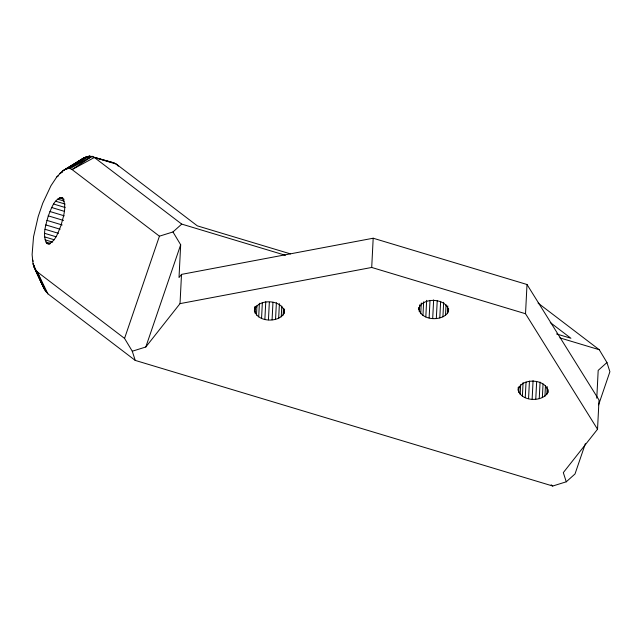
<?xml version="1.0" encoding="UTF-8"?>
<svg xmlns="http://www.w3.org/2000/svg" width="642" height="642" viewBox="0 0 642 642"><rect width="100%" height="100%" fill="white"/><g stroke="black" fill="none" stroke-linecap="round" stroke-linejoin="round"><path stroke-width="0.96" d="M60.998 197.471L62.386 197.977C67.418 206.243 63.165 216.908 60.99 225.535C58.093 232.091 55.79 241.4 48.278 243.92L46.89 243.414C41.85 235.149 46.104 224.483 48.278 215.848C51.183 209.292 53.479 199.991 60.998 197.471L62.908 198.041M135.229 360.403L132.276 351.222L124.556 338.406L159.433 236.176L172.963 231.955L180.675 244.771L179.014 277.545L181.509 274.391L373.187 238.222L527.01 284.502L599.018 400.006L597.533 429.241L563.315 472.616L566.26 481.805L552.738 486.026L135.229 360.403L47.869 293.811L44.21 288.868L34.09 267.249L33.055 263.75L32.1 254.609L33.536 236.818L38.191 216.563L42.741 203.217L50.975 185.698L56.857 176.847L62.587 170.981L83.789 157.94L89.543 155.974L114.059 162.916L116.338 164.111L197.343 225.864L290.497 253.895M132.276 351.222L145.806 347.001L180.025 303.626L181.509 274.391M254.344 310.977C256.744 297.671 284.318 299.252 284.229 313.087C278.467 323.929 253.903 322.043 254.497 308.056M254.577 308.842L254.673 306.892M254.994 313.111L255.339 306.29M256.471 315.118L256.969 305.375M258.702 316.883L259.4 303.241M261.559 318.304L262.353 302.719M264.873 319.307L265.764 301.764M268.444 319.812L269.335 302.278M272.08 319.812L272.962 302.27M275.546 319.299L276.389 302.727M278.668 318.296L279.406 303.674M281.244 316.867L281.79 306.146M283.138 315.094L283.483 308.272M284.229 313.087L284.558 309.003M597.533 429.241L525.525 313.737L371.71 267.457L373.187 238.222M418.6 309.564C421 296.259 448.565 297.848 448.485 311.675C442.771 322.236 419.531 320.775 418.696 307.622M419.242 311.699L419.587 304.878M420.727 313.713L421.272 302.992M422.958 315.479L423.648 301.836M425.815 316.899L426.657 300.336M429.129 317.894L430.012 300.352M432.7 318.408L433.639 299.894M436.327 318.408L437.218 300.865M439.802 317.886L440.645 301.323M442.924 316.883L443.662 302.27M445.5 315.455L446.046 304.741M447.394 313.689L447.787 305.889M448.485 311.675L448.63 308.754M518.038 390.312C520.429 377.006 548.003 378.587 547.915 392.423C542.153 403.272 517.596 401.386 518.182 387.391M518.68 392.447L518.977 386.604M520.164 394.453L520.654 384.71M525.525 313.737L527.01 284.502M522.395 396.226L523.086 382.584M525.252 397.647L526.039 382.054M528.559 398.642L529.449 381.099M532.138 399.155L533.069 380.642M535.765 399.147L536.656 381.613M539.24 398.634L540.074 382.07M542.354 397.631L543.044 383.988M544.938 396.202L545.475 385.489M546.823 394.437L547.225 386.636M547.915 392.423L548.067 389.501M596.779 398.2L598.183 370.386L606.947 362.529L599.235 349.713L538.076 303.096M145.806 347.001L180.675 244.771M585.36 443.654L575.023 473.948L566.26 481.805M598.601 404.845L609.9 371.718L606.947 362.529M172.963 231.955L181.726 224.098L285.385 255.283M181.726 224.098L94.366 157.499L92.087 156.303L72.073 169.576L70.058 168.597L67.779 168.501L65.275 169.303M56.857 176.847L58.502 175.764M62.274 171.912L59.77 173.509L62.29 172.048M66.455 169.255L68.124 168.188M69.793 167.129L73.14 165.002M74.809 163.935L83.789 157.94L62.587 170.981L86.766 156.528L88.676 157.097M86.766 156.528L67.779 168.501L89.543 155.974L70.058 168.597L92.087 156.303M180.025 303.626L371.71 267.457M114.059 162.916L94.318 157.41M556.502 333.928L570.907 338.262L550.258 322.517M559.88 337.877L599.235 349.713M59.361 197.848L64.144 199.293M57.547 199.116L64.24 201.123M55.621 201.203L65.179 204.084M53.655 204.044L65.123 207.494M51.729 207.527L64.152 211.266M49.916 211.515L64.248 215.824M48.278 215.848L63.566 220.447M46.89 220.375L62.178 224.973M45.799 224.917L60.131 229.226M45.044 229.29L58.422 233.311M44.667 233.335L56.127 236.786M44.659 236.89L54.217 239.771M45.044 239.827L52.684 242.13M45.799 242.034L50.574 243.47M46.89 243.414L49.755 244.273M551.149 484.814L552.738 486.026M159.433 236.176L72.073 169.576L94.366 157.499L116.338 164.111L118.329 166.166M124.556 338.406L37.196 271.807L34.09 267.249L44.21 288.868L35.479 269.953L45.879 291.749L37.196 271.807L47.869 293.811M34.379 266.302L33.055 263.75L35.101 268.212M37.966 274.463L42.878 285.184M32.389 259.512L33.183 261.286"/></g></svg>
